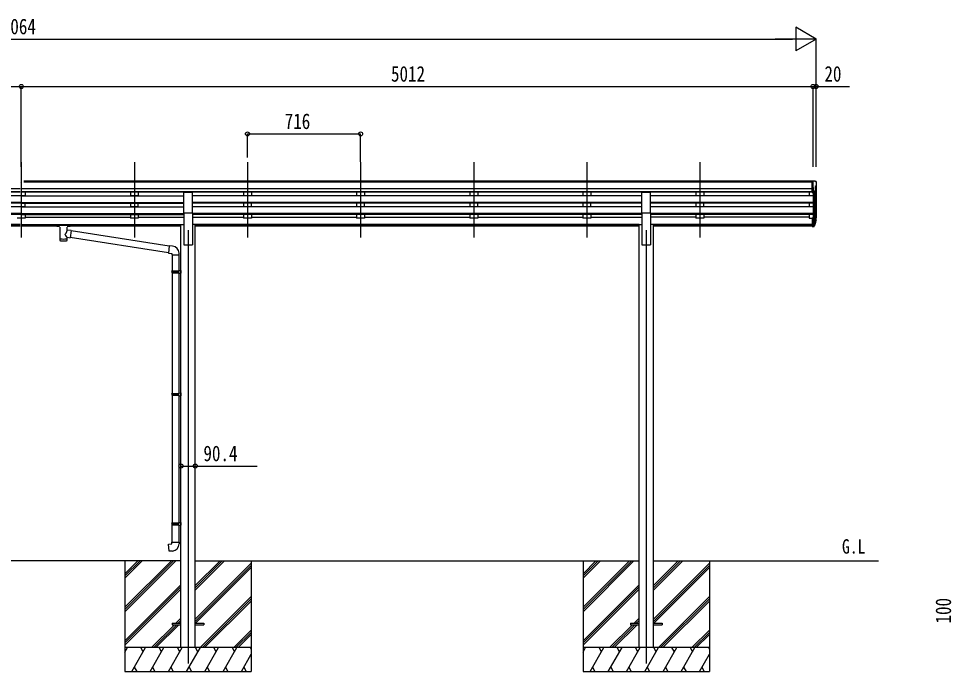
# Model space of a CAD drawing. Units: millimetres, scale not verified. Extents: x -12615 to 12615, y -8910 to 8910.
# Drawn here: x 50 to 5954, y -4527 to -394 of the extents above; entities that cross this region are included whole.
import ezdxf
from ezdxf.enums import TextEntityAlignment as Align

# ---------------------------------------------------------------- set-up
doc = ezdxf.new("R2010")
doc.units = ezdxf.units.MM
doc.header["$LTSCALE"] = 30
for name, color, linetype in [('0-2_USER1', 3, 'Continuous'), ('0-3_YKK_12', 2, 'Continuous'), ('0-4_YKK_13', 4, 'Continuous'), ('0-5_YKK_A1', 4, 'Continuous'), ('0-6_YKK_D', 6, 'Continuous')]:
    doc.layers.add(name, color=color, linetype=linetype)
doc.styles.add('ＭＳ ゴシック', font='')
doc.styles.get('ＭＳ ゴシック').set_extended_font_data('MS Gothic')

msp = doc.modelspace()

# ---------------------------------------------------------------- linework, layer by layer
at = {"layer": '0-3_YKK_12'}
for p, q in [((66.23, -1302.48), (66.23, -1780)), ((782.23, -1302.48), (782.23, -1780)), ((1498.23, -1302.48), (1498.23, -1780)), ((2214.23, -1302.48), (2214.23, -1780)), ((2930.23, -1302.48), (2930.23, -1780)), ((3646.23, -1302.48), (3646.23, -1780)), ((4362.23, -1302.48), (4362.23, -1780)), ((1122.23, -1733.31), (1122.23, -4476.88)), ((4022.23, -1733.31), (4022.23, -4476.88))]:
    msp.add_line(p, q, dxfattribs=at)
at = {"layer": '0-4_YKK_13'}
for p, q in [((5071.73, -1421.88), (5061.73, -1421.97)), ((5061.73, -1423.49), (5061.73, -1421.97)), ((5071.73, -1493.87), (5071.73, -1421.88)), ((5090.23, -1421.88), (5071.73, -1421.88)), ((5078.23, -1494.87), (5078.23, -1421.88)), ((5090.23, -1421.88), (5092.57, -1422.03)), ((5092.23, -1456.4), (5092.23, -1472.67)), ((5097.7, -1453.07), (5092.38, -1456.14)), ((5093.32, -1422.45), (5097.39, -1428.26)), ((5100.23, -1431.25), (5100.23, -1431.88)), ((1094.73, -1624.31), (1094.73, -1492.51)), ((1094.73, -1492.51), (1149.73, -1492.51)), ((1149.73, -1624.31), (1149.73, -1492.51)), ((3994.73, -1624.31), (3994.73, -1492.51)), ((3994.73, -1492.51), (4049.73, -1492.51)), ((4049.73, -1624.31), (4049.73, -1492.51)), ((5071.73, -1493.87), (5078.23, -1493.87)), ((5078.23, -1494.87), (5083.44, -1494.55)), ((5085.86, -1493.05), (5094.86, -1477.46)), ((1094.73, -1624.31), (1149.73, -1624.31)), ((3994.73, -1624.31), (4049.73, -1624.31)), ((290.23, -1700.48), (290.23, -1706.24)), ((290.23, -1700.67), (290.23, -1702.22)), ((292.23, -1699.82), (375.23, -1699.82)), ((292.23, -1702), (375.23, -1702)), ((292.23, -1706.9), (306.73, -1706.9)), ((306.73, -1712.55), (306.73, -1706)), ((360.73, -1712.55), (360.73, -1706)), ((360.73, -1706.9), (375.23, -1706.9)), ((377.23, -1700.48), (377.23, -1706.24)), ((5071.73, -1655.61), (5071.73, -1709.64)), ((5071.73, -1655.61), (5078.23, -1655.61)), ((5071.73, -1695.74), (5078.23, -1695.74)), ((5071.73, -1700.62), (5078.23, -1700.62)), ((5071.73, -1709.64), (5078.23, -1709.64)), ((5078.23, -1655.61), (5078.23, -1710.38)), ((5078.23, -1700.64), (5083.37, -1700.64)), ((5078.23, -1702.44), (5083.08, -1702.44)), ((5078.23, -1710.38), (5083.08, -1710.38)), ((5084.67, -1699.96), (5092.42, -1684.55)), ((5093.87, -1684.91), (5085.68, -1701.09)), ((5094.49, -1685.47), (5085.68, -1709.02)), ((5096.54, -1668.42), (5093.26, -1675.48)), ((5097.14, -1669.79), (5093.26, -1677.74)), ((5094.82, -1681.07), (5094.49, -1685.47)), ((310.83, -1713.47), (310.82, -1798.91)), ((356.63, -1732.22), (356.63, -1713.47)), ((381.85, -1736.12), (356.63, -1732.21)), ((381.85, -1736.12), (374.83, -1781.38)), ((1002.84, -1834.52), (381.54, -1738.13)), ((356.65, -1798.91), (356.63, -1778.24)), ((356.63, -1778.55), (374.83, -1781.38)), ((999.18, -1876.46), (375.1, -1779.64)), ((1023.84, -1834.48), (1003.01, -1832.66)), ((1064.92, -1890.23), (1064.92, -1879.31)), ((1018.92, -1890.23), (1064.92, -1890.23)), ((1021.03, -1890.23), (1021.03, -1990.95)), ((1063.03, -1890.23), (1063.03, -1988.39)), ((1019.03, -1992.95), (1020.03, -1990.95)), ((1019.03, -1992.95), (1063.03, -1992.95)), ((1019.03, -1992.95), (1019.03, -2000.95)), ((1019.03, -2000.95), (1063.03, -2000.95)), ((1019.03, -2000.95), (1020.03, -2002.95)), ((1020.03, -1990.95), (1063.03, -1990.95)), ((1020.03, -2002.95), (1063.03, -2002.95)), ((1021.03, -2002.95), (1021.03, -2766.83)), ((1058.56, -1992.95), (1058.13, -1990.95)), ((1061.03, -1988.45), (1077.03, -1987.98)), ((1061.03, -1990.45), (1061.03, -1988.45)), ((1061.03, -1990.45), (1063.03, -1990.45)), ((1061.03, -2005.45), (1061.03, -2003.45)), ((1061.03, -2005.45), (1077.03, -2005.92)), ((1063.03, -2005.51), (1063.03, -2764.27)), ((1077.03, -1987.98), (1077.03, -2005.92)), ((1019.03, -2768.83), (1020.03, -2766.83)), ((1019.03, -2768.83), (1063.03, -2768.83)), ((1019.03, -2768.83), (1019.03, -2776.83)), ((1020.03, -2766.83), (1063.03, -2766.83)), ((1058.56, -2768.83), (1058.13, -2766.83)), ((1061.03, -2764.33), (1077.03, -2763.86)), ((1061.03, -2766.33), (1061.03, -2764.33)), ((1061.03, -2766.33), (1063.03, -2766.33)), ((1077.03, -2763.86), (1077.03, -2781.8)), ((1019.03, -2776.83), (1063.03, -2776.83)), ((1019.03, -2776.83), (1020.03, -2778.83)), ((1020.03, -2778.83), (1063.03, -2778.83)), ((1021.03, -2778.83), (1021.03, -3587.32)), ((1061.03, -2781.33), (1061.03, -2779.33)), ((1061.03, -2781.33), (1077.03, -2781.8)), ((1063.03, -2781.39), (1063.03, -3584.77)), ((1019.03, -3589.32), (1020.03, -3587.32)), ((1019.03, -3589.32), (1063.03, -3589.32)), ((1019.03, -3589.32), (1019.03, -3597.32)), ((1019.03, -3597.32), (1063.03, -3597.32)), ((1019.03, -3597.32), (1020.03, -3599.32)), ((1020.03, -3587.32), (1063.03, -3587.32)), ((1020.03, -3599.32), (1063.03, -3599.32)), ((1021.03, -3709.32), (1021.03, -3599.32)), ((1058.56, -3589.32), (1058.13, -3587.32)), ((1061.03, -3584.82), (1077.03, -3584.35)), ((1061.03, -3586.82), (1061.03, -3584.82)), ((1061.03, -3586.82), (1063.03, -3586.82)), ((1061.03, -3601.82), (1061.03, -3599.82)), ((1077.03, -3584.35), (1077.03, -3601.88)), ((1061.03, -3601.82), (1063.03, -3601.88)), ((1061.03, -3601.82), (1077.03, -3602.29)), ((1063.03, -3601.88), (1063.03, -3709.32)), ((1019.03, -3709.32), (1065.03, -3709.32)), ((1019.03, -3719.32), (1019.03, -3709.32)), ((1065.03, -3709.32), (1065.03, -3720.24)), ((1022.03, -4222.38), (1022.03, -4231.38)), ((1022.03, -4222.38), (1076.83, -4222.38)), ((1022.03, -4231.38), (1076.83, -4231.38)), ((1167.23, -4222.38), (1222.03, -4222.38)), ((1167.23, -4231.38), (1222.03, -4231.38)), ((1222.03, -4222.38), (1222.03, -4231.38)), ((3922.03, -4222.38), (3922.03, -4231.38)), ((3922.03, -4222.38), (3976.83, -4222.38)), ((3922.03, -4231.38), (3976.83, -4231.38)), ((4067.23, -4222.38), (4122.03, -4222.38)), ((4067.23, -4231.38), (4122.03, -4231.38)), ((4122.03, -4222.38), (4122.03, -4231.38))]:
    msp.add_line(p, q, dxfattribs=at)
for points in [[(290.23, -1700.48), (290.27, -1700.29), (290.35, -1700.15), (290.45, -1700.06), (290.55, -1700), (290.67, -1699.95), (290.97, -1699.89), (291.46, -1699.84), (292, -1699.82), (292.23, -1699.82)], [(290.23, -1706.24), (290.27, -1706.44), (290.35, -1706.57), (290.45, -1706.67), (290.55, -1706.73), (290.67, -1706.77), (290.97, -1706.83), (291.46, -1706.88), (292, -1706.9), (292.23, -1706.9)], [(375.23, -1699.82), (375.58, -1699.82), (376.11, -1699.85), (376.56, -1699.9), (376.87, -1699.98), (377.04, -1700.08), (377.16, -1700.21), (377.22, -1700.39), (377.23, -1700.48)], [(375.23, -1706.9), (375.58, -1706.9), (376.11, -1706.87), (376.56, -1706.82), (376.87, -1706.75), (377.04, -1706.65), (377.16, -1706.51), (377.22, -1706.33), (377.23, -1706.24)], [(1003.01, -1832.66), (999, -1878.48), (1018.92, -1880.23), (1018.92, -1890.23)], [(1058.56, -1992.95), (1058.56, -2000.95), (1058.13, -2002.95)], [(1061.03, -2003.45), (1063.03, -2003.45), (1063.03, -1990.45)], [(1058.56, -2768.83), (1058.56, -2776.83), (1058.13, -2778.83)], [(1061.03, -2779.33), (1063.03, -2779.33), (1063.03, -2766.33)], [(1058.56, -3589.32), (1058.56, -3597.32), (1058.13, -3599.32)], [(1061.03, -3599.82), (1063.03, -3599.82), (1063.03, -3586.82)], [(1023.95, -3765.07), (1003.12, -3766.89), (999.11, -3721.07), (1019.03, -3719.32)]]:
    msp.add_lwpolyline(points, dxfattribs=at)
for centre, radius, start, end in [((5092.53, -1456.4), 0.3, 120, 180), ((5092.53, -1472.67), 0.3, 180, 265.2833), ((5092.26, -1475.96), 3, 330, 85.2833), ((5092.5, -1423.02), 1, 35, 86.5), ((5097.23, -1431.25), 3, 0, 87), ((5093.33, -1448.69), 6.18, 315.00103, 354.2965), ((4898.23, -1431.88), 202, 355.05096, 0), ((5083.26, -1491.55), 3, 273.5, 330), ((5067.65, -1658.92), 30.41, 341.80266, 352.8448), ((5069.05, -1660.68), 29.53, 342.01856, 353.49194), ((1019.92, -1879.31), 45, 0, 85), ((1020.03, -3720.24), 45, 275, 0)]:
    msp.add_arc(centre, radius, start, end, dxfattribs=at)
for centre, major_axis, ratio, start_param, end_param in [((292.23, -1702.22), (2, 0), 0.109601, 1.5707963, 3.1415927), ((333.73, -1706), (27, 0), 0.070066, 6.2831853, 9.424778), ((344.73, -1709.98), (16, 0), 0.361356, 6.2636979, 6.2831853), ((375.23, -1702.22), (2, 0), 0.109601, 0, 1.5707963), ((5083.08, -1699.73), (3, 0), 0.90356, 4.712389, 5.7595865), ((5083.08, -1707.67), (-3, 0), 0.90356, 1.5707963, 2.6179939), ((5083.37, -1699.28), (1.5, 0), 0.90356, 4.712389, 5.7595865), ((5008.31, -1661.01), (88.05, 0), 0.90356, 5.9828017, 6.0168888), ((5093.52, -1681.07), (-1.3, 0), 0.90356, 2.9359903, 4.9130961), ((5007.6, -1664.88), (89.07, 0), 0.90356, 6.0316505, 6.077583), ((5010.37, -1654.43), (-87.93, 4.42), 0.541684, 3.060334, 3.2172517), ((5009.58, -1661.11), (89.06, 1.43), 0.57596, 6.1985533, 6.3701348), ((333.73, -1758.75), (-22.81, -26.62), 0.234429, 1.6855472, 3.1268519), ((336.28, -1756.11), (20.32, -22.25), 0.045535, 0.0389954, 1.3075346), ((333.73, -1798.91), (22.92, 0), 0.101955, 3.1415499, 6.2833984), ((333.73, -1786.47), (22.91, 0), 0.122865, 3.1415927, 6.2831853)]:
    msp.add_ellipse(centre, major_axis=major_axis, ratio=ratio, start_param=start_param, end_param=end_param, dxfattribs=at)
at = {"layer": '0-5_YKK_A1'}
for p, q in [((59.73, -1472.23), (-4939.27, -1472.23)), ((59.73, -1428.7), (59.73, -1428.7)), ((5071.73, -1472.23), (72.73, -1472.23)), ((5071.73, -1423.49), (82.73, -1423.49)), ((5071.73, -1428.7), (82.73, -1428.7)), ((5078.23, -1462.99), (5078.23, -1655.61)), ((5098.23, -1452.46), (5098.23, -1655.24)), ((59.73, -1490.09), (-4939.27, -1490.09)), ((59.73, -1493.33), (-962.27, -1493.33)), ((66.23, -1515.4), (-962.27, -1515.4)), ((91.23, -1515.3), (41.23, -1515.3)), ((66.23, -1515.4), (1094.73, -1515.4)), ((5071.73, -1490.09), (72.73, -1490.09)), ((1094.73, -1493.33), (72.73, -1493.33)), ((91.23, -1493.43), (91.23, -1515.3)), ((757.23, -1493.43), (757.23, -1515.3)), ((807.23, -1515.3), (757.23, -1515.3)), ((807.23, -1493.43), (807.23, -1515.3)), ((3994.73, -1493.33), (1149.73, -1493.33)), ((3994.73, -1515.4), (1149.73, -1515.4)), ((1473.23, -1493.43), (1473.23, -1515.3)), ((1523.23, -1515.3), (1473.23, -1515.3)), ((1523.23, -1493.43), (1523.23, -1515.3)), ((2189.23, -1493.43), (2189.23, -1515.3)), ((2239.23, -1515.3), (2189.23, -1515.3)), ((2239.23, -1493.43), (2239.23, -1515.3)), ((2905.23, -1493.43), (2905.23, -1515.3)), ((2955.23, -1515.3), (2905.23, -1515.3)), ((2955.23, -1493.43), (2955.23, -1515.3)), ((3621.23, -1493.43), (3621.23, -1515.3)), ((3671.23, -1515.3), (3621.23, -1515.3)), ((3671.23, -1493.43), (3671.23, -1515.3)), ((5071.73, -1493.33), (4049.73, -1493.33)), ((5078.23, -1515.4), (4049.73, -1515.4)), ((4337.23, -1493.43), (4337.23, -1515.3)), ((4387.23, -1515.3), (4337.23, -1515.3)), ((4387.23, -1493.43), (4387.23, -1515.3)), ((5053.23, -1493.33), (5053.23, -1515.4)), ((5084.23, -1494.39), (5084.24, -1700.38)), ((5093.26, -1480.23), (5093.26, -1681.95)), ((66.23, -1557.28), (-962.27, -1557.28)), ((66.23, -1558.77), (-962.27, -1558.77)), ((66.23, -1563.09), (-962.27, -1563.09)), ((66.23, -1585.5), (-962.27, -1585.5)), ((91.23, -1585.4), (41.23, -1585.4)), ((66.23, -1557.28), (1094.73, -1557.28)), ((66.23, -1558.77), (1094.73, -1558.77)), ((66.23, -1563.09), (1094.73, -1563.09)), ((66.23, -1585.5), (1094.73, -1585.5)), ((91.23, -1585.4), (91.23, -1563.09)), ((757.23, -1563.09), (757.23, -1585.4)), ((807.23, -1585.4), (757.23, -1585.4)), ((807.23, -1585.4), (807.23, -1563.09)), ((3994.73, -1557.28), (1149.73, -1557.28)), ((3994.73, -1558.77), (1149.73, -1558.77)), ((3994.73, -1563.09), (1149.73, -1563.09)), ((3994.73, -1585.5), (1149.73, -1585.5)), ((1473.23, -1563.09), (1473.23, -1585.4)), ((1523.23, -1585.4), (1473.23, -1585.4)), ((1523.23, -1585.4), (1523.23, -1563.09)), ((2189.23, -1563.09), (2189.23, -1585.4)), ((2239.23, -1585.4), (2189.23, -1585.4)), ((2239.23, -1585.4), (2239.23, -1563.09)), ((2905.23, -1563.09), (2905.23, -1585.4)), ((2955.23, -1585.4), (2905.23, -1585.4)), ((2955.23, -1585.4), (2955.23, -1563.09)), ((3621.23, -1563.09), (3621.23, -1585.4)), ((3671.23, -1585.4), (3621.23, -1585.4)), ((3671.23, -1585.4), (3671.23, -1563.09)), ((5078.23, -1557.28), (4049.73, -1557.28)), ((5078.23, -1558.77), (4049.73, -1558.77)), ((5078.23, -1563.09), (4049.73, -1563.09)), ((5078.23, -1585.5), (4049.73, -1585.5)), ((4337.23, -1563.09), (4337.23, -1585.4)), ((4387.23, -1585.4), (4337.23, -1585.4)), ((4387.23, -1585.4), (4387.23, -1563.09)), ((5053.23, -1563.09), (5053.23, -1585.5)), ((66.23, -1627.38), (-962.27, -1627.38)), ((66.23, -1628.88), (-962.27, -1628.88)), ((66.23, -1633.19), (-962.27, -1633.19)), ((66.23, -1627.38), (1094.73, -1627.38)), ((66.23, -1628.88), (1094.73, -1628.88)), ((66.23, -1633.19), (1094.73, -1633.19)), ((91.23, -1633.19), (91.23, -1656.24)), ((91.23, -1651.29), (757.23, -1651.29)), ((757.23, -1633.19), (757.23, -1656.24)), ((807.23, -1633.19), (807.23, -1656.24)), ((807.23, -1651.29), (1094.73, -1651.29)), ((1094.73, -1624.31), (1094.73, -1826.88)), ((1149.73, -1624.31), (1149.73, -1826.88)), ((3994.73, -1627.38), (1149.73, -1627.38)), ((3994.73, -1628.88), (1149.73, -1628.88)), ((3994.73, -1633.19), (1149.73, -1633.19)), ((1149.73, -1651.29), (1473.23, -1651.29)), ((1473.23, -1633.19), (1473.23, -1656.24)), ((1523.23, -1633.19), (1523.23, -1656.24)), ((1523.23, -1651.29), (2189.23, -1651.29)), ((2189.23, -1633.19), (2189.23, -1656.24)), ((2239.23, -1633.19), (2239.23, -1656.24)), ((2239.23, -1651.29), (2905.23, -1651.29)), ((2905.23, -1633.19), (2905.23, -1656.24)), ((2955.23, -1633.19), (2955.23, -1656.24)), ((2955.23, -1651.29), (3621.23, -1651.29)), ((3621.23, -1633.19), (3621.23, -1656.24)), ((3671.23, -1633.19), (3671.23, -1656.24)), ((3671.23, -1651.29), (3994.73, -1651.29)), ((3994.73, -1624.31), (3994.73, -1826.88)), ((4049.73, -1624.31), (4049.73, -1826.88)), ((5078.23, -1627.38), (4049.73, -1627.38)), ((5078.23, -1628.88), (4049.73, -1628.88)), ((5078.23, -1633.19), (4049.73, -1633.19)), ((4337.23, -1651.29), (4049.73, -1651.29)), ((4337.23, -1633.19), (4337.23, -1656.24)), ((4387.23, -1633.19), (4387.23, -1656.24)), ((5053.23, -1651.29), (4387.23, -1651.29)), ((5053.23, -1633.19), (5053.23, -1656.24)), ((59.73, -1698.31), (-944.57, -1698.31)), ((59.73, -1699.71), (-944.57, -1699.71)), ((59.73, -1707.39), (-944.57, -1707.39)), ((91.23, -1656.24), (41.23, -1656.24)), ((72.73, -1698.31), (1077.03, -1698.31)), ((72.73, -1699.71), (1077.03, -1699.71)), ((306.73, -1707.39), (72.73, -1707.39)), ((1077.03, -1707.39), (360.73, -1707.39)), ((807.23, -1656.24), (757.23, -1656.24)), ((1077.03, -4376.88), (1077.03, -1697.88)), ((1077.03, -1697.88), (1094.73, -1697.88)), ((1167.43, -1697.88), (1149.73, -1697.88)), ((1167.43, -4376.88), (1167.43, -1697.88)), ((3977.03, -1698.31), (1167.43, -1698.31)), ((3977.03, -1699.71), (1167.43, -1699.71)), ((3977.03, -1707.39), (1167.43, -1707.39)), ((1523.23, -1656.24), (1473.23, -1656.24)), ((2239.23, -1656.24), (2189.23, -1656.24)), ((2955.23, -1656.24), (2905.23, -1656.24)), ((3671.23, -1656.24), (3621.23, -1656.24)), ((3977.03, -4376.88), (3977.03, -1697.88)), ((3977.03, -1697.88), (3994.73, -1697.88)), ((4067.43, -1697.88), (4049.73, -1697.88)), ((4067.43, -4376.88), (4067.43, -1697.88)), ((5071.73, -1698.31), (4067.43, -1698.31)), ((5071.73, -1699.71), (4067.43, -1699.71)), ((5071.73, -1707.39), (4067.43, -1707.39)), ((4387.23, -1656.24), (4337.23, -1656.24)), ((5053.23, -1656.24), (5071.73, -1656.24)), ((1094.73, -1826.88), (1149.73, -1826.88)), ((3994.73, -1826.88), (4049.73, -1826.88)), ((1077.23, -3826.88), (-944.77, -3826.88)), ((722.03, -3826.88), (722.03, -4526.88)), ((722.03, -4121.06), (1016.21, -3826.88)), ((722.03, -4135.2), (1030.35, -3826.88)), ((722.03, -4149.34), (1044.5, -3826.88)), ((722.03, -3937.21), (832.36, -3826.88)), ((722.03, -3923.07), (818.22, -3826.88)), ((722.03, -3908.93), (804.08, -3826.88)), ((1167.23, -3826.88), (3977.23, -3826.88)), ((1167.23, -4012.51), (1352.86, -3826.88)), ((1167.23, -3998.37), (1338.72, -3826.88)), ((1167.23, -3984.23), (1324.58, -3826.88)), ((1522.03, -3826.88), (1522.03, -4526.88)), ((3622.03, -3826.88), (3622.03, -4526.88)), ((3622.03, -4121.06), (3916.21, -3826.88)), ((3622.03, -4135.2), (3930.35, -3826.88)), ((3622.03, -4149.34), (3944.5, -3826.88)), ((3622.03, -3937.21), (3732.36, -3826.88)), ((3622.03, -3923.07), (3718.22, -3826.88)), ((3622.03, -3908.93), (3704.08, -3826.88)), ((4067.23, -3826.88), (5492.27, -3826.88)), ((4067.23, -4012.51), (4252.86, -3826.88)), ((4067.23, -3998.37), (4238.72, -3826.88)), ((4067.23, -3984.23), (4224.58, -3826.88)), ((4422.03, -3826.88), (4422.03, -4526.88)), ((1167.23, -4196.36), (1522.03, -3841.56)), ((1167.23, -4210.5), (1522.03, -3855.7)), ((1169.49, -4222.38), (1522.03, -3869.85)), ((4067.23, -4196.36), (4422.03, -3841.56)), ((4067.23, -4210.5), (4422.03, -3855.7)), ((4069.49, -4222.38), (4422.03, -3869.85)), ((722.03, -4333.19), (1076.83, -3978.39)), ((722.03, -4347.33), (1076.83, -3992.53)), ((722.03, -4361.48), (1076.83, -4006.68)), ((3622.03, -4333.19), (3976.83, -3978.39)), ((3622.03, -4347.33), (3976.83, -3992.53)), ((3622.03, -4361.48), (3976.83, -4006.68)), ((1198.84, -4376.88), (1522.03, -4053.69)), ((1212.98, -4376.88), (1522.03, -4067.83)), ((4098.84, -4376.88), (4422.03, -4053.69)), ((4112.98, -4376.88), (4422.03, -4067.83)), ((1227.13, -4376.88), (1522.03, -4081.98)), ((4127.13, -4376.88), (4422.03, -4081.98)), ((1044.97, -4222.38), (1076.83, -4190.52)), ((3944.97, -4222.38), (3976.83, -4190.52)), ((890.47, -4376.88), (1035.97, -4231.38)), ((904.62, -4376.88), (1050.12, -4231.38)), ((918.76, -4376.88), (1064.26, -4231.38)), ((1059.12, -4222.38), (1076.83, -4204.67)), ((1073.26, -4222.38), (1076.83, -4218.81)), ((3790.47, -4376.88), (3935.97, -4231.38)), ((3804.62, -4376.88), (3950.12, -4231.38)), ((3818.76, -4376.88), (3964.26, -4231.38)), ((3959.12, -4222.38), (3976.83, -4204.67)), ((3973.26, -4222.38), (3976.83, -4218.81)), ((1410.97, -4376.88), (1522.03, -4265.82)), ((1425.12, -4376.88), (1522.03, -4279.97)), ((1439.26, -4376.88), (1522.03, -4294.11)), ((4310.97, -4376.88), (4422.03, -4265.82)), ((4325.12, -4376.88), (4422.03, -4279.97)), ((4339.26, -4376.88), (4422.03, -4294.11)), ((1522.03, -4376.88), (722.03, -4376.88)), ((722.03, -4404.38), (737.91, -4376.88)), ((766.78, -4526.88), (853.38, -4376.88)), ((838.38, -4402.86), (823.38, -4376.88)), ((882.25, -4526.88), (968.85, -4376.88)), ((953.85, -4402.86), (938.85, -4376.88)), ((997.72, -4526.88), (1084.32, -4376.88)), ((1069.32, -4402.86), (1054.32, -4376.88)), ((1113.19, -4526.88), (1199.79, -4376.88)), ((1184.79, -4402.86), (1169.79, -4376.88)), ((1228.66, -4526.88), (1315.26, -4376.88)), ((1300.26, -4402.86), (1285.26, -4376.88)), ((1344.13, -4526.88), (1430.73, -4376.88)), ((1400.73, -4376.88), (1415.73, -4402.86)), ((1459.6, -4526.88), (1522.03, -4418.74)), ((1516.2, -4376.88), (1522.03, -4386.98)), ((4422.03, -4376.88), (3622.03, -4376.88)), ((3622.03, -4404.38), (3637.91, -4376.88)), ((3666.78, -4526.88), (3753.38, -4376.88)), ((3738.38, -4402.86), (3723.38, -4376.88)), ((3782.25, -4526.88), (3868.85, -4376.88)), ((3853.85, -4402.86), (3838.85, -4376.88)), ((3897.72, -4526.88), (3984.32, -4376.88)), ((3969.32, -4402.86), (3954.32, -4376.88)), ((4013.19, -4526.88), (4099.79, -4376.88)), ((4084.79, -4402.86), (4069.79, -4376.88)), ((4128.66, -4526.88), (4215.26, -4376.88)), ((4200.26, -4402.86), (4185.26, -4376.88)), ((4244.13, -4526.88), (4330.73, -4376.88)), ((4300.73, -4376.88), (4315.73, -4402.86)), ((4359.6, -4526.88), (4422.03, -4418.74)), ((4416.2, -4376.88), (4422.03, -4386.98)), ((722.03, -4526.88), (1522.03, -4526.88)), ((781.78, -4500.9), (796.78, -4526.88)), ((897.25, -4500.9), (912.25, -4526.88)), ((1012.72, -4500.9), (1027.72, -4526.88)), ((1128.19, -4500.9), (1143.19, -4526.88)), ((1243.66, -4500.9), (1258.66, -4526.88)), ((1359.13, -4500.9), (1374.13, -4526.88)), ((1474.6, -4500.9), (1489.6, -4526.88)), ((3622.03, -4526.88), (4422.03, -4526.88)), ((3681.78, -4500.9), (3696.78, -4526.88)), ((3797.25, -4500.9), (3812.25, -4526.88)), ((3912.72, -4500.9), (3927.72, -4526.88)), ((4028.19, -4500.9), (4043.19, -4526.88)), ((4143.66, -4500.9), (4158.66, -4526.88)), ((4259.13, -4500.9), (4274.13, -4526.88)), ((4374.6, -4500.9), (4389.6, -4526.88))]:
    msp.add_line(p, q, dxfattribs=at)
at = {"layer": '0-6_YKK_D'}
for p, q in [((5098.23, -523.49), (4968.33, -448.49)), ((4968.33, -448.49), (4968.33, -598.49)), ((-4815.77, -523.49), (4948.23, -523.49)), ((5098.23, -523.49), (4838.43, -523.49)), ((5098.23, -523.49), (4968.33, -598.49)), ((5098.23, -1333.06), (5098.23, -522.49)), ((-4945.77, -823.49), (66.23, -823.49)), ((66.23, -1333.06), (66.23, -822.49)), ((66.23, -1333.06), (66.23, -822.49)), ((66.23, -823.49), (5078.23, -823.49)), ((5078.23, -1333.06), (5078.23, -822.49)), ((5078.23, -1333.06), (5078.23, -822.49)), ((5098.23, -1333.06), (5098.23, -822.49)), ((1498.23, -1273.59), (1498.23, -1122.49)), ((1498.23, -1123.49), (2214.23, -1123.49)), ((2214.23, -1301.48), (2214.23, -1122.49))]:
    msp.add_line(p, q, dxfattribs=at)
for points in [[(5078.23, -823.49), (5098.23, -823.49), (5309.63, -823.49)], [(1077.03, -3226.88), (1167.43, -3226.88), (1558.83, -3226.88)]]:
    msp.add_lwpolyline(points, dxfattribs=at)
for centre in [(66.23, -823.49), (66.23, -823.49), (5078.23, -823.49), (5078.23, -823.49), (5098.23, -823.49), (1498.23, -1123.49), (2214.23, -1123.49), (1077.03, -3226.88), (1167.43, -3226.88)]:
    msp.add_circle(centre, 12.75, dxfattribs=at)

# ---------------------------------------------------------------- texts
at = {"layer": '0-2_USER1', "style": 'ＭＳ ゴシック', "width": 0.8}
msp.add_text('G.L', height=90.91, dxfattribs=at).set_placement((5261.24, -3808.63), align=Align.BOTTOM_LEFT)
at = {"layer": '0-6_YKK_D', "style": 'ＭＳ ゴシック', "width": 0.8}
for s, p in [('Lt=10064', (-272.17, -522.49)), ('5012', (2406.63, -822.49)), ('20', (5150.23, -822.49)), ('716', (1733.83, -1122.49)), ('90.4', (1219.43, -3225.88))]:
    msp.add_text(s, height=98.97, dxfattribs=at).set_placement(p, align=Align.BOTTOM_LEFT)
msp.add_text('100', height=98.97, rotation=90, dxfattribs=at).set_placement((5981.62, -4223.68), align=Align.BOTTOM_LEFT)

doc.saveas('drawing.dxf')
